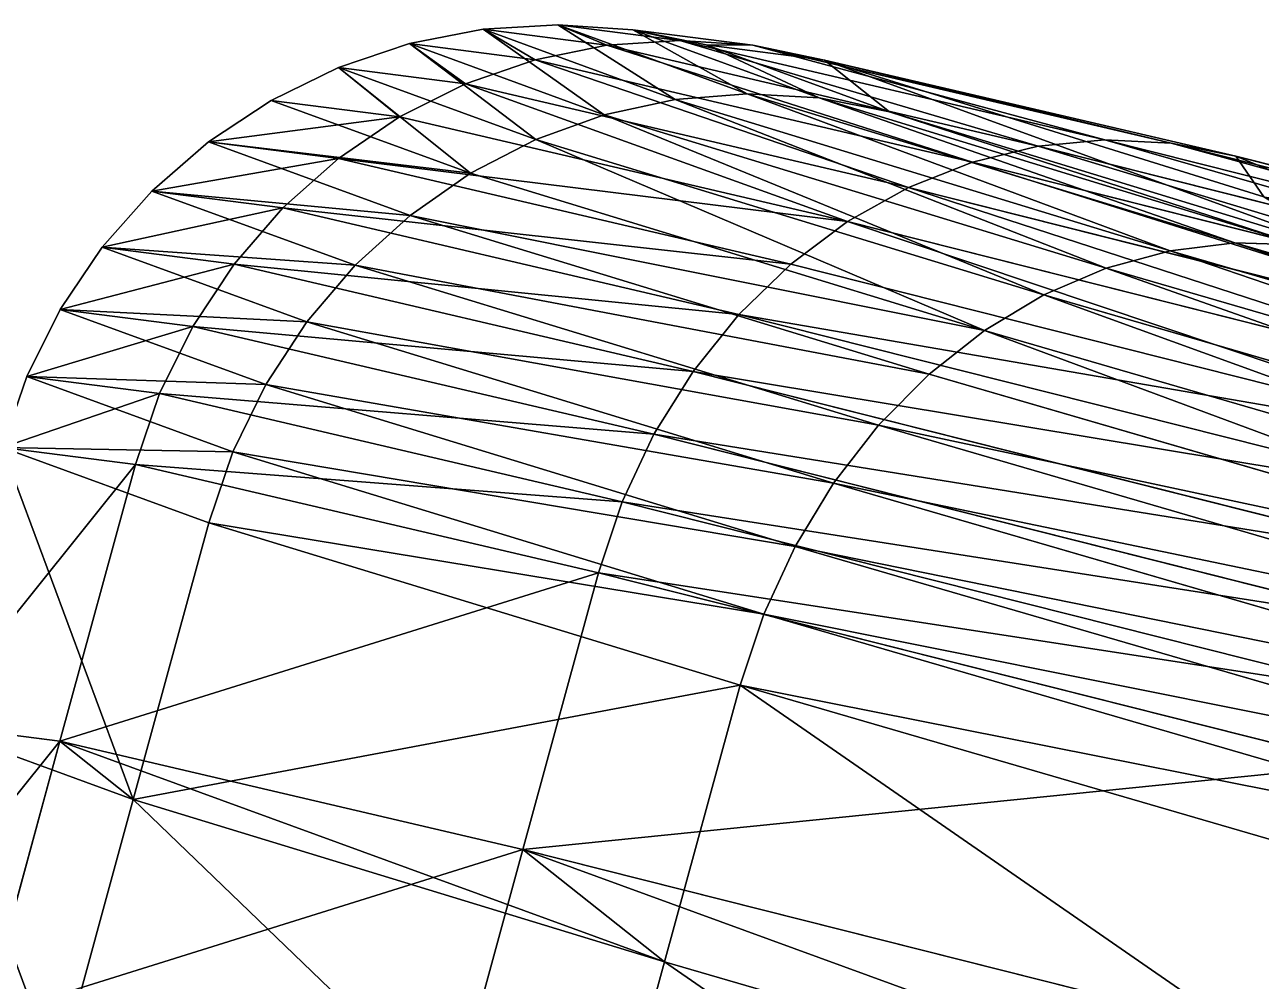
# Model space of a CAD drawing. Header units: millimetres. Extents: x 356.7 to 443, y 110.3 to 191.8.
# Drawn here: x 425.694 to 427.851, y 175.937 to 177.605 of the extents above; entities that cross this region are included whole.
import ezdxf

# ---------------------------------------------------------------- set-up
doc = ezdxf.new("R2010")
doc.units = ezdxf.units.MM

msp = doc.modelspace()

# ---------------------------------------------------------------- linework, layer by layer
at = {"extrusion": (0.263067, 0.964679, 0.013815)}
for p, q in [((426.4938, 177.5967, 73.2767), (426.3654, 177.5717, 73.2797)), ((426.6243, 177.6047, 73.2733), (426.4938, 177.5967, 73.2767)), ((426.7097, 177.569, 71.0992), (426.4938, 177.5967, 73.2767)), ((426.4938, 177.5967, 73.2767), (426.8288, 177.4744, 75.4357)), ((426.6243, 177.6047, 73.2733), (426.9544, 177.4842, 75.4004)), ((426.837, 177.5774, 71.128), (426.6243, 177.6047, 73.2733)), ((426.7547, 177.5956, 73.2695), (426.6243, 177.6047, 73.2733)), ((426.7547, 177.5956, 73.2695), (427.0797, 177.477, 75.3636)), ((426.8829, 177.5696, 73.2654), (426.7547, 177.5956, 73.2695)), ((426.9641, 177.5688, 71.1575), (426.7547, 177.5956, 73.2695)), ((426.3654, 177.5717, 73.2797), (426.2414, 177.5301, 73.2822)), ((426.5843, 177.5436, 71.0717), (426.3654, 177.5717, 73.2797)), ((426.3654, 177.5717, 73.2797), (426.7051, 177.4477, 75.4689)), ((426.837, 177.5774, 71.128), (426.7097, 177.569, 71.0992)), ((427.578, 177.4042, 69.1107), (426.837, 177.5774, 71.128)), ((426.9641, 177.5688, 71.1575), (426.837, 177.5774, 71.128)), ((426.8829, 177.5696, 73.2654), (427.2026, 177.4529, 75.3259)), ((427.0889, 177.5432, 71.1873), (426.8829, 177.5696, 73.2654)), ((426.7097, 177.569, 71.0992), (426.5843, 177.5436, 71.0717)), ((427.4618, 177.3932, 69.0517), (426.7097, 177.569, 71.0992)), ((427.6936, 177.3983, 69.1716), (426.9641, 177.5688, 71.1575)), ((427.0889, 177.5432, 71.1873), (426.9641, 177.5688, 71.1575)), ((426.2414, 177.5301, 73.2822), (426.1239, 177.4727, 73.2841)), ((426.4631, 177.5017, 71.046), (426.2414, 177.5301, 73.2822)), ((426.2414, 177.5301, 73.2822), (426.5855, 177.4045, 75.4994)), ((426.5843, 177.5436, 71.0717), (426.4631, 177.5017, 71.046)), ((427.347, 177.3653, 68.9956), (426.5843, 177.5436, 71.0717)), ((427.8067, 177.3755, 69.2333), (427.0889, 177.5432, 71.1873)), ((426.4631, 177.5017, 71.046), (426.3481, 177.444, 71.0224)), ((427.2355, 177.3211, 68.9433), (426.4631, 177.5017, 71.046)), ((426.9544, 177.4842, 75.4004), (426.8288, 177.4744, 75.4357)), ((426.9544, 177.4842, 75.4004), (427.8047, 177.2242, 77.3645)), ((427.0797, 177.477, 75.3636), (426.9544, 177.4842, 75.4004)), ((426.1239, 177.4727, 73.2841), (426.0148, 177.4005, 73.2856)), ((426.3481, 177.444, 71.0224), (426.1239, 177.4727, 73.2841)), ((426.1239, 177.4727, 73.2841), (426.4719, 177.3457, 75.5268)), ((426.8288, 177.4744, 75.4357), (426.7051, 177.4477, 75.4689)), ((426.8288, 177.4744, 75.4357), (427.6919, 177.2105, 77.4293)), ((427.2026, 177.4529, 75.3259), (427.0797, 177.477, 75.3636)), ((427.0797, 177.477, 75.3636), (427.9168, 177.2211, 77.2972)), ((426.3481, 177.444, 71.0224), (426.2413, 177.3714, 71.0014)), ((427.1294, 177.2614, 68.8957), (426.3481, 177.444, 71.0224)), ((426.7051, 177.4477, 75.4689), (426.5855, 177.4045, 75.4994)), ((426.7051, 177.4477, 75.4689), (427.5803, 177.1801, 77.4904)), ((427.2026, 177.4529, 75.3259), (428.0263, 177.2011, 77.2284)), ((426.0148, 177.4005, 73.2856), (425.9161, 177.3146, 73.2864)), ((426.0148, 177.4005, 73.2856), (426.3663, 177.2722, 75.5504)), ((426.2413, 177.3714, 71.0014), (426.0148, 177.4005, 73.2856)), ((426.5855, 177.4045, 75.4994), (426.4719, 177.3457, 75.5268)), ((426.5855, 177.4045, 75.4994), (427.4719, 177.1335, 77.5467)), ((427.578, 177.4042, 69.1107), (427.4618, 177.3932, 69.0517)), ((428.7968, 177.097, 67.3591), (427.578, 177.4042, 69.1107)), ((427.6936, 177.3983, 69.1716), (427.578, 177.4042, 69.1107)), ((428.8935, 177.0958, 67.4471), (427.6936, 177.3983, 69.1716)), ((427.8067, 177.3755, 69.2333), (427.6936, 177.3983, 69.1716)), ((427.4618, 177.3932, 69.0517), (427.347, 177.3653, 68.9956)), ((428.6988, 177.0813, 67.2738), (427.4618, 177.3932, 69.0517)), ((428.9873, 177.0778, 67.5365), (427.8067, 177.3755, 69.2333)), ((426.2413, 177.3714, 71.0014), (426.1445, 177.2854, 70.9834)), ((427.0303, 177.1871, 68.8536), (426.2413, 177.3714, 71.0014)), ((427.347, 177.3653, 68.9956), (427.2355, 177.3211, 68.9433)), ((428.6014, 177.0491, 67.1927), (427.347, 177.3653, 68.9956)), ((426.4719, 177.3457, 75.5268), (426.3663, 177.2722, 75.5504)), ((426.4719, 177.3457, 75.5268), (427.3684, 177.0716, 77.5974)), ((425.9161, 177.3146, 73.2864), (425.8295, 177.2167, 73.2866)), ((425.9161, 177.3146, 73.2864), (426.2705, 177.1853, 75.5699)), ((426.1445, 177.2854, 70.9834), (425.9161, 177.3146, 73.2864)), ((427.2355, 177.3211, 68.9433), (427.1294, 177.2614, 68.8957)), ((428.506, 177.0008, 67.1173), (427.2355, 177.3211, 68.9433)), ((426.1445, 177.2854, 70.9834), (426.0593, 177.1872, 70.9686)), ((426.94, 177.0994, 68.8178), (426.1445, 177.2854, 70.9834)), ((426.3663, 177.2722, 75.5504), (426.2705, 177.1853, 75.5699)), ((426.3663, 177.2722, 75.5504), (427.2717, 176.9954, 77.6416)), ((427.1294, 177.2614, 68.8957), (427.0303, 177.1871, 68.8536)), ((428.4143, 176.9374, 67.0489), (427.1294, 177.2614, 68.8957)), ((425.8295, 177.2167, 73.2866), (425.7563, 177.1082, 73.2863)), ((425.8295, 177.2167, 73.2866), (426.1861, 177.0865, 75.5851)), ((426.0593, 177.1872, 70.9686), (425.8295, 177.2167, 73.2866)), ((427.6919, 177.2105, 77.4293), (427.5803, 177.1801, 77.4904)), ((427.8047, 177.2242, 77.3645), (427.6919, 177.2105, 77.4293)), ((427.6919, 177.2105, 77.4293), (429.0243, 176.8229, 79.1214)), ((427.8047, 177.2242, 77.3645), (429.1174, 176.8424, 79.0316)), ((427.9168, 177.2211, 77.2972), (427.8047, 177.2242, 77.3645)), ((426.0593, 177.1872, 70.9686), (425.9873, 177.0786, 70.9573)), ((426.86, 177.0001, 68.7889), (426.0593, 177.1872, 70.9686)), ((426.2705, 177.1853, 75.5699), (426.1861, 177.0865, 75.5851)), ((426.2705, 177.1853, 75.5699), (427.1834, 176.9062, 77.6784)), ((427.0303, 177.1871, 68.8536), (426.94, 177.0994, 68.8178)), ((428.3279, 176.8599, 66.9886), (427.0303, 177.1871, 68.8536)), ((427.5803, 177.1801, 77.4904), (427.4719, 177.1335, 77.5467)), ((427.5803, 177.1801, 77.4904), (428.9313, 176.7871, 79.2062)), ((427.4719, 177.1335, 77.5467), (427.3684, 177.0716, 77.5974)), ((427.4719, 177.1335, 77.5467), (428.8402, 176.7355, 79.2845)), ((425.7563, 177.1082, 73.2863), (425.698, 176.9912, 73.2853)), ((425.9873, 177.0786, 70.9573), (425.7563, 177.1082, 73.2863)), ((425.7563, 177.1082, 73.2863), (426.1147, 176.9774, 75.5956)), ((426.94, 177.0994, 68.8178), (426.86, 177.0001, 68.7889)), ((428.2484, 176.7696, 66.9374), (426.94, 177.0994, 68.8178)), ((425.9873, 177.0786, 70.9573), (425.9296, 176.9614, 70.9497)), ((426.7917, 176.8906, 68.7674), (425.9873, 177.0786, 70.9573)), ((426.1861, 177.0865, 75.5851), (426.1147, 176.9774, 75.5956)), ((426.1861, 177.0865, 75.5851), (427.105, 176.8055, 77.7073)), ((427.3684, 177.0716, 77.5974), (427.2717, 176.9954, 77.6416)), ((427.3684, 177.0716, 77.5974), (428.7523, 176.669, 79.355)), ((425.698, 176.9912, 73.2853), (425.6554, 176.8675, 73.2838)), ((425.9296, 176.9614, 70.9497), (425.698, 176.9912, 73.2853)), ((425.698, 176.9912, 73.2853), (426.0573, 176.86, 75.6012)), ((426.86, 177.0001, 68.7889), (426.7917, 176.8906, 68.7674)), ((428.1769, 176.668, 66.8962), (426.86, 177.0001, 68.7889)), ((427.2717, 176.9954, 77.6416), (427.1834, 176.9062, 77.6784)), ((427.2717, 176.9954, 77.6416), (428.6693, 176.5888, 79.4166)), ((426.1147, 176.9774, 75.5956), (426.0573, 176.86, 75.6012)), ((426.1147, 176.9774, 75.5956), (427.0378, 176.6951, 77.7278)), ((425.9296, 176.9614, 70.9497), (425.8872, 176.8378, 70.946)), ((426.7363, 176.7729, 68.7536), (425.9296, 176.9614, 70.9497)), ((427.1834, 176.9062, 77.6784), (427.105, 176.8055, 77.7073)), ((427.1834, 176.9062, 77.6784), (428.5926, 176.4963, 79.4681)), ((426.7917, 176.8906, 68.7674), (426.7363, 176.7729, 68.7536)), ((428.1148, 176.557, 66.8657), (426.7917, 176.8906, 68.7674)), ((425.6554, 176.8675, 73.2838), (426.0151, 176.7362, 75.6019)), ((425.8872, 176.8378, 70.946), (425.6554, 176.8675, 73.2838)), ((426.0573, 176.86, 75.6012), (426.0151, 176.7362, 75.6019)), ((426.0573, 176.86, 75.6012), (426.9831, 176.5769, 77.7395)), ((425.7557, 176.3554, 70.9391), (425.8872, 176.8378, 70.946)), ((426.6947, 176.649, 68.7477), (425.8872, 176.8378, 70.946)), ((427.105, 176.8055, 77.7073), (427.0378, 176.6951, 77.7278)), ((427.105, 176.8055, 77.7073), (428.5234, 176.3929, 79.5087)), ((426.7363, 176.7729, 68.7536), (426.6947, 176.649, 68.7477)), ((428.0632, 176.4384, 66.8465), (426.7363, 176.7729, 68.7536)), ((425.8836, 176.2539, 75.595), (426.0151, 176.7362, 75.6019)), ((426.0151, 176.7362, 75.6019), (426.9418, 176.4528, 77.7422)), ((427.0378, 176.6951, 77.7278), (426.9831, 176.5769, 77.7395)), ((427.0378, 176.6951, 77.7278), (428.4629, 176.2806, 79.5376)), ((426.5632, 176.1667, 68.7408), (426.6947, 176.649, 68.7477)), ((428.0229, 176.3142, 66.8388), (426.6947, 176.649, 68.7477)), ((426.9831, 176.5769, 77.7395), (426.9418, 176.4528, 77.7422)), ((426.9831, 176.5769, 77.7395), (428.4123, 176.1612, 79.5545)), ((426.8102, 175.9705, 77.7353), (426.9418, 176.4528, 77.7422)), ((426.9418, 176.4528, 77.7422), (428.3723, 176.0367, 79.5589)), ((425.5239, 176.3851, 73.2769), (425.7557, 176.3554, 70.9391)), ((425.8836, 176.2539, 75.595), (425.5239, 176.3851, 73.2769)), ((425.6241, 175.8731, 70.9322), (425.7557, 176.3554, 70.9391)), ((425.7557, 176.3554, 70.9391), (426.5632, 176.1667, 68.7408)), ((425.752, 175.7715, 75.588), (425.8836, 176.2539, 75.595)), ((426.8102, 175.9705, 77.7353), (425.8836, 176.2539, 75.595)), ((426.4316, 175.6843, 68.7339), (426.5632, 176.1667, 68.7408)), ((426.5632, 176.1667, 68.7408), (427.8913, 175.8318, 66.8319)), ((426.6787, 175.4882, 77.7284), (426.8102, 175.9705, 77.7353)), ((428.2407, 175.5544, 79.552), (426.8102, 175.9705, 77.7353))]:
    msp.add_line(p, q, dxfattribs=at)

# ---------------------------------------------------------------- meshes
at = {"color": 160, "true_color": 0x3232ff}
mesh = msp.add_polyface(dxfattribs=at)
corners = [(426.7051, 177.4477, 75.4689), (426.4938, 177.5967, 73.2767), (426.3654, 177.5717, 73.2797), (426.8288, 177.4744, 75.4357)]
mesh.append_faces([[corners[k] for k in face] for face in [(0, 1, 2), (1, 0, 3)]], dxfattribs={"vtx0": -1, "color": 160})
mesh = msp.add_polyface(dxfattribs=at)
corners = [(426.4938, 177.5967, 73.2767), (426.5843, 177.5436, 71.0717), (426.3654, 177.5717, 73.2797), (426.7097, 177.569, 71.0992)]
mesh.append_faces([[corners[k] for k in face] for face in [(0, 1, 2), (1, 0, 3)]], dxfattribs={"vtx0": -1, "color": 160})
mesh = msp.add_polyface(dxfattribs=at)
corners = [(426.8288, 177.4744, 75.4357), (426.6243, 177.6047, 73.2733), (426.4938, 177.5967, 73.2767), (426.9544, 177.4842, 75.4004)]
mesh.append_faces([[corners[k] for k in face] for face in [(0, 1, 2), (1, 0, 3)]], dxfattribs={"vtx0": -1, "color": 160})
mesh = msp.add_polyface(dxfattribs=at)
corners = [(426.6243, 177.6047, 73.2733), (426.7097, 177.569, 71.0992), (426.4938, 177.5967, 73.2767), (426.837, 177.5774, 71.128)]
mesh.append_faces([[corners[k] for k in face] for face in [(0, 1, 2), (1, 0, 3)]], dxfattribs={"vtx0": -1, "color": 160})
mesh = msp.add_polyface(dxfattribs=at)
corners = [(426.9544, 177.4842, 75.4004), (426.7547, 177.5956, 73.2695), (426.6243, 177.6047, 73.2733), (427.0797, 177.477, 75.3636)]
mesh.append_faces([[corners[k] for k in face] for face in [(0, 1, 2), (1, 0, 3)]], dxfattribs={"vtx0": -1, "color": 160})
mesh = msp.add_polyface(dxfattribs=at)
corners = [(426.7547, 177.5956, 73.2695), (426.837, 177.5774, 71.128), (426.6243, 177.6047, 73.2733), (426.9641, 177.5688, 71.1575)]
mesh.append_faces([[corners[k] for k in face] for face in [(0, 1, 2), (1, 0, 3)]], dxfattribs={"vtx0": -1, "color": 160})
mesh = msp.add_polyface(dxfattribs=at)
corners = [(427.0797, 177.477, 75.3636), (426.8829, 177.5696, 73.2654), (426.7547, 177.5956, 73.2695), (427.2026, 177.4529, 75.3259)]
mesh.append_faces([[corners[k] for k in face] for face in [(0, 1, 2), (1, 0, 3)]], dxfattribs={"vtx0": -1, "color": 160})
mesh = msp.add_polyface(dxfattribs=at)
corners = [(426.8829, 177.5696, 73.2654), (426.9641, 177.5688, 71.1575), (426.7547, 177.5956, 73.2695), (427.0889, 177.5432, 71.1873)]
mesh.append_faces([[corners[k] for k in face] for face in [(0, 1, 2), (1, 0, 3)]], dxfattribs={"vtx0": -1, "color": 160})
mesh = msp.add_polyface(dxfattribs=at)
corners = [(426.3654, 177.5717, 73.2797), (426.4631, 177.5017, 71.046), (426.2414, 177.5301, 73.2822), (426.5843, 177.5436, 71.0717)]
mesh.append_faces([[corners[k] for k in face] for face in [(0, 1, 2), (1, 0, 3)]], dxfattribs={"vtx0": -1, "color": 160})
mesh = msp.add_polyface(dxfattribs=at)
corners = [(426.5855, 177.4045, 75.4994), (426.3654, 177.5717, 73.2797), (426.2414, 177.5301, 73.2822), (426.7051, 177.4477, 75.4689)]
mesh.append_faces([[corners[k] for k in face] for face in [(0, 1, 2), (1, 0, 3)]], dxfattribs={"vtx0": -1, "color": 160})
mesh = msp.add_polyface(dxfattribs=at)
corners = [(426.837, 177.5774, 71.128), (427.4618, 177.3932, 69.0517), (426.7097, 177.569, 71.0992), (427.578, 177.4042, 69.1107)]
mesh.append_faces([[corners[k] for k in face] for face in [(0, 1, 2), (1, 0, 3)]], dxfattribs={"vtx0": -1, "color": 160})
mesh = msp.add_polyface(dxfattribs=at)
corners = [(426.9641, 177.5688, 71.1575), (427.578, 177.4042, 69.1107), (426.837, 177.5774, 71.128), (427.6936, 177.3983, 69.1716)]
mesh.append_faces([[corners[k] for k in face] for face in [(0, 1, 2), (1, 0, 3)]], dxfattribs={"vtx0": -1, "color": 160})
mesh = msp.add_polyface(dxfattribs=at)
corners = [(427.2026, 177.4529, 75.3259), (427.0889, 177.5432, 71.1873), (426.8829, 177.5696, 73.2654), (428.0263, 177.2011, 77.2284), (427.8556, 177.3048, 73.2329), (428.135, 177.2029, 75.0336), (429.2978, 176.8312, 78.8433), (428.8548, 176.9827, 76.6963), (429.9661, 176.6595, 78.1075), (430.9306, 176.3685, 80.0605), (431.393, 176.2552, 79.1713), (432.8133, 175.8446, 80.797), (433.0383, 175.7973, 79.815), (434.8176, 175.295, 81.0027), (434.7899, 175.317, 79.9947), (436.8069, 174.7574, 80.6636), (436.5284, 174.8472, 79.6984), (438.1354, 174.4197, 78.946), (438.6457, 174.2683, 79.8027), (439.5012, 174.0638, 77.789), (440.2086, 173.861, 78.4788), (440.533, 173.8037, 76.3061), (441.3892, 173.5634, 76.782), (441.1603, 173.6571, 74.5985), (441.3403, 173.634, 72.7824), (442.107, 173.3956, 74.828), (427.8067, 177.3755, 69.2333), (428.0356, 177.2817, 71.4168), (428.9873, 177.0778, 67.5365), (428.6629, 177.1351, 69.7092), (429.6947, 176.875, 68.2263), (430.5502, 176.6706, 66.2126), (431.0605, 176.5191, 67.0693), (432.389, 176.1814, 65.3517), (432.6675, 176.0917, 66.317), (434.3783, 175.6438, 65.0126), (434.406, 175.6218, 66.0206), (436.1576, 175.1416, 66.2004), (436.3826, 175.0943, 65.2183), (437.8029, 174.6837, 66.8441), (438.2653, 174.5703, 65.9549), (439.2298, 174.2793, 67.9078), (439.8981, 174.1077, 67.172), (440.3411, 173.9561, 69.3191), (441.1696, 173.7378, 68.7869), (441.0609, 173.736, 70.9817), (441.9933, 173.4859, 70.6894), (442.313, 173.3692, 72.7499)]
mesh.append_faces([[corners[k] for k in face] for face in [(0, 1, 2), (46, 25, 47)]], dxfattribs={"vtx0": -1, "color": 160})
mesh.append_faces([[corners[k] for k in face] for face in [(4, 3, 5), (5, 6, 7), (7, 6, 8), (8, 9, 10), (10, 11, 12), (12, 13, 14), (14, 15, 16), (16, 15, 17), (17, 18, 19), (19, 20, 21), (21, 22, 23), (23, 22, 24), (26, 27, 28), (28, 30, 31), (31, 32, 33), (33, 34, 35), (35, 37, 38), (38, 39, 40), (40, 41, 42), (42, 43, 44), (44, 24, 46)]], dxfattribs={"vtx0": -1, "vtx1": -1, "color": 160})
mesh.append_faces([[corners[k] for k in face] for face in [(1, 3, 4), (46, 24, 25)]], dxfattribs={"vtx0": -1, "vtx1": -1, "vtx2": -1, "color": 160})
mesh.append_faces([[corners[k] for k in face] for face in [(1, 0, 3), (5, 3, 6), (8, 6, 9), (10, 9, 11), (12, 11, 13), (14, 13, 15), (17, 15, 18), (19, 18, 20), (21, 20, 22), (24, 22, 25), (4, 26, 1), (26, 4, 27), (28, 27, 29), (28, 29, 30), (31, 30, 32), (33, 32, 34), (35, 34, 36), (35, 36, 37), (38, 37, 39), (40, 39, 41), (42, 41, 43), (44, 43, 45), (44, 45, 24)]], dxfattribs={"vtx0": -1, "vtx2": -1, "color": 160})
mesh = msp.add_polyface(dxfattribs=at)
corners = [(426.7097, 177.569, 71.0992), (427.347, 177.3653, 68.9956), (426.5843, 177.5436, 71.0717), (427.4618, 177.3932, 69.0517)]
mesh.append_faces([[corners[k] for k in face] for face in [(0, 1, 2), (1, 0, 3)]], dxfattribs={"vtx0": -1, "color": 160})
mesh = msp.add_polyface(dxfattribs=at)
corners = [(427.0889, 177.5432, 71.1873), (427.6936, 177.3983, 69.1716), (426.9641, 177.5688, 71.1575), (427.8067, 177.3755, 69.2333)]
mesh.append_faces([[corners[k] for k in face] for face in [(0, 1, 2), (1, 0, 3)]], dxfattribs={"vtx0": -1, "color": 160})
mesh = msp.add_polyface(dxfattribs=at)
corners = [(426.2414, 177.5301, 73.2822), (426.3481, 177.444, 71.0224), (426.1239, 177.4727, 73.2841), (426.4631, 177.5017, 71.046)]
mesh.append_faces([[corners[k] for k in face] for face in [(0, 1, 2), (1, 0, 3)]], dxfattribs={"vtx0": -1, "color": 160})
mesh = msp.add_polyface(dxfattribs=at)
corners = [(426.4719, 177.3457, 75.5268), (426.2414, 177.5301, 73.2822), (426.1239, 177.4727, 73.2841), (426.5855, 177.4045, 75.4994)]
mesh.append_faces([[corners[k] for k in face] for face in [(0, 1, 2), (1, 0, 3)]], dxfattribs={"vtx0": -1, "color": 160})
mesh = msp.add_polyface(dxfattribs=at)
corners = [(426.5843, 177.5436, 71.0717), (427.2355, 177.3211, 68.9433), (426.4631, 177.5017, 71.046), (427.347, 177.3653, 68.9956)]
mesh.append_faces([[corners[k] for k in face] for face in [(0, 1, 2), (1, 0, 3)]], dxfattribs={"vtx0": -1, "color": 160})
mesh = msp.add_polyface(dxfattribs=at)
corners = [(426.4631, 177.5017, 71.046), (427.1294, 177.2614, 68.8957), (426.3481, 177.444, 71.0224), (427.2355, 177.3211, 68.9433)]
mesh.append_faces([[corners[k] for k in face] for face in [(0, 1, 2), (1, 0, 3)]], dxfattribs={"vtx0": -1, "color": 160})
mesh = msp.add_polyface(dxfattribs=at)
corners = [(427.6919, 177.2105, 77.4293), (426.9544, 177.4842, 75.4004), (426.8288, 177.4744, 75.4357), (427.8047, 177.2242, 77.3645)]
mesh.append_faces([[corners[k] for k in face] for face in [(0, 1, 2), (1, 0, 3)]], dxfattribs={"vtx0": -1, "color": 160})
mesh = msp.add_polyface(dxfattribs=at)
corners = [(427.8047, 177.2242, 77.3645), (427.0797, 177.477, 75.3636), (426.9544, 177.4842, 75.4004), (427.9168, 177.2211, 77.2972)]
mesh.append_faces([[corners[k] for k in face] for face in [(0, 1, 2), (1, 0, 3)]], dxfattribs={"vtx0": -1, "color": 160})
mesh = msp.add_polyface(dxfattribs=at)
corners = [(426.3481, 177.444, 71.0224), (426.0148, 177.4005, 73.2856), (426.1239, 177.4727, 73.2841), (426.2413, 177.3714, 71.0014)]
mesh.append_faces([[corners[k] for k in face] for face in [(0, 1, 2), (1, 0, 3)]], dxfattribs={"vtx0": -1, "color": 160})
mesh = msp.add_polyface(dxfattribs=at)
corners = [(426.4719, 177.3457, 75.5268), (426.0148, 177.4005, 73.2856), (426.3663, 177.2722, 75.5504), (426.1239, 177.4727, 73.2841)]
mesh.append_faces([[corners[k] for k in face] for face in [(0, 1, 2), (1, 0, 3)]], dxfattribs={"vtx0": -1, "color": 160})
mesh = msp.add_polyface(dxfattribs=at)
corners = [(427.5803, 177.1801, 77.4904), (426.8288, 177.4744, 75.4357), (426.7051, 177.4477, 75.4689), (427.6919, 177.2105, 77.4293)]
mesh.append_faces([[corners[k] for k in face] for face in [(0, 1, 2), (1, 0, 3)]], dxfattribs={"vtx0": -1, "color": 160})
mesh = msp.add_polyface(dxfattribs=at)
corners = [(427.9168, 177.2211, 77.2972), (427.2026, 177.4529, 75.3259), (427.0797, 177.477, 75.3636), (428.0263, 177.2011, 77.2284)]
mesh.append_faces([[corners[k] for k in face] for face in [(0, 1, 2), (1, 0, 3)]], dxfattribs={"vtx0": -1, "color": 160})
mesh = msp.add_polyface(dxfattribs=at)
corners = [(427.1294, 177.2614, 68.8957), (426.2413, 177.3714, 71.0014), (426.3481, 177.444, 71.0224), (427.0303, 177.1871, 68.8536)]
mesh.append_faces([[corners[k] for k in face] for face in [(0, 1, 2), (1, 0, 3)]], dxfattribs={"vtx0": -1, "color": 160})
mesh = msp.add_polyface(dxfattribs=at)
corners = [(427.4719, 177.1335, 77.5467), (426.7051, 177.4477, 75.4689), (426.5855, 177.4045, 75.4994), (427.5803, 177.1801, 77.4904)]
mesh.append_faces([[corners[k] for k in face] for face in [(0, 1, 2), (1, 0, 3)]], dxfattribs={"vtx0": -1, "color": 160})
mesh = msp.add_polyface(dxfattribs=at)
corners = [(426.2413, 177.3714, 71.0014), (425.9161, 177.3146, 73.2864), (426.0148, 177.4005, 73.2856), (426.1445, 177.2854, 70.9834)]
mesh.append_faces([[corners[k] for k in face] for face in [(0, 1, 2), (1, 0, 3)]], dxfattribs={"vtx0": -1, "color": 160})
mesh = msp.add_polyface(dxfattribs=at)
corners = [(426.3663, 177.2722, 75.5504), (425.9161, 177.3146, 73.2864), (426.2705, 177.1853, 75.5699), (426.0148, 177.4005, 73.2856)]
mesh.append_faces([[corners[k] for k in face] for face in [(0, 1, 2), (1, 0, 3)]], dxfattribs={"vtx0": -1, "color": 160})
mesh = msp.add_polyface(dxfattribs=at)
corners = [(427.3684, 177.0716, 77.5974), (426.5855, 177.4045, 75.4994), (426.4719, 177.3457, 75.5268), (427.4719, 177.1335, 77.5467)]
mesh.append_faces([[corners[k] for k in face] for face in [(0, 1, 2), (1, 0, 3)]], dxfattribs={"vtx0": -1, "color": 160})
mesh = msp.add_polyface(dxfattribs=at)
corners = [(427.578, 177.4042, 69.1107), (428.6988, 177.0813, 67.2738), (427.4618, 177.3932, 69.0517), (428.7968, 177.097, 67.3591)]
mesh.append_faces([[corners[k] for k in face] for face in [(0, 1, 2), (1, 0, 3)]], dxfattribs={"vtx0": -1, "color": 160})
mesh = msp.add_polyface(dxfattribs=at)
corners = [(427.6936, 177.3983, 69.1716), (428.7968, 177.097, 67.3591), (427.578, 177.4042, 69.1107), (428.8935, 177.0958, 67.4471)]
mesh.append_faces([[corners[k] for k in face] for face in [(0, 1, 2), (1, 0, 3)]], dxfattribs={"vtx0": -1, "color": 160})
mesh = msp.add_polyface(dxfattribs=at)
corners = [(427.8067, 177.3755, 69.2333), (428.8935, 177.0958, 67.4471), (427.6936, 177.3983, 69.1716), (428.9873, 177.0778, 67.5365)]
mesh.append_faces([[corners[k] for k in face] for face in [(0, 1, 2), (1, 0, 3)]], dxfattribs={"vtx0": -1, "color": 160})
mesh = msp.add_polyface(dxfattribs=at)
corners = [(427.4618, 177.3932, 69.0517), (428.6014, 177.0491, 67.1927), (427.347, 177.3653, 68.9956), (428.6988, 177.0813, 67.2738)]
mesh.append_faces([[corners[k] for k in face] for face in [(0, 1, 2), (1, 0, 3)]], dxfattribs={"vtx0": -1, "color": 160})
mesh = msp.add_polyface(dxfattribs=at)
corners = [(427.0303, 177.1871, 68.8536), (426.1445, 177.2854, 70.9834), (426.2413, 177.3714, 71.0014), (426.94, 177.0994, 68.8178)]
mesh.append_faces([[corners[k] for k in face] for face in [(0, 1, 2), (1, 0, 3)]], dxfattribs={"vtx0": -1, "color": 160})
mesh = msp.add_polyface(dxfattribs=at)
corners = [(427.347, 177.3653, 68.9956), (428.506, 177.0008, 67.1173), (427.2355, 177.3211, 68.9433), (428.6014, 177.0491, 67.1927)]
mesh.append_faces([[corners[k] for k in face] for face in [(0, 1, 2), (1, 0, 3)]], dxfattribs={"vtx0": -1, "color": 160})
mesh = msp.add_polyface(dxfattribs=at)
corners = [(427.3684, 177.0716, 77.5974), (426.3663, 177.2722, 75.5504), (427.2717, 176.9954, 77.6416), (426.4719, 177.3457, 75.5268)]
mesh.append_faces([[corners[k] for k in face] for face in [(0, 1, 2), (1, 0, 3)]], dxfattribs={"vtx0": -1, "color": 160})
mesh = msp.add_polyface(dxfattribs=at)
corners = [(426.2705, 177.1853, 75.5699), (425.8295, 177.2167, 73.2866), (426.1861, 177.0865, 75.5851), (425.9161, 177.3146, 73.2864)]
mesh.append_faces([[corners[k] for k in face] for face in [(0, 1, 2), (1, 0, 3)]], dxfattribs={"vtx0": -1, "color": 160})
mesh = msp.add_polyface(dxfattribs=at)
corners = [(426.1445, 177.2854, 70.9834), (425.8295, 177.2167, 73.2866), (425.9161, 177.3146, 73.2864), (426.0593, 177.1872, 70.9686)]
mesh.append_faces([[corners[k] for k in face] for face in [(0, 1, 2), (1, 0, 3)]], dxfattribs={"vtx0": -1, "color": 160})
mesh = msp.add_polyface(dxfattribs=at)
corners = [(427.2355, 177.3211, 68.9433), (428.4143, 176.9374, 67.0489), (427.1294, 177.2614, 68.8957), (428.506, 177.0008, 67.1173)]
mesh.append_faces([[corners[k] for k in face] for face in [(0, 1, 2), (1, 0, 3)]], dxfattribs={"vtx0": -1, "color": 160})
mesh = msp.add_polyface(dxfattribs=at)
corners = [(426.94, 177.0994, 68.8178), (426.0593, 177.1872, 70.9686), (426.1445, 177.2854, 70.9834), (426.86, 177.0001, 68.7889)]
mesh.append_faces([[corners[k] for k in face] for face in [(0, 1, 2), (1, 0, 3)]], dxfattribs={"vtx0": -1, "color": 160})
mesh = msp.add_polyface(dxfattribs=at)
corners = [(427.2717, 176.9954, 77.6416), (426.2705, 177.1853, 75.5699), (427.1834, 176.9062, 77.6784), (426.3663, 177.2722, 75.5504)]
mesh.append_faces([[corners[k] for k in face] for face in [(0, 1, 2), (1, 0, 3)]], dxfattribs={"vtx0": -1, "color": 160})
mesh = msp.add_polyface(dxfattribs=at)
corners = [(427.1294, 177.2614, 68.8957), (428.3279, 176.8599, 66.9886), (427.0303, 177.1871, 68.8536), (428.4143, 176.9374, 67.0489)]
mesh.append_faces([[corners[k] for k in face] for face in [(0, 1, 2), (1, 0, 3)]], dxfattribs={"vtx0": -1, "color": 160})
mesh = msp.add_polyface(dxfattribs=at)
corners = [(426.1861, 177.0865, 75.5851), (425.7563, 177.1082, 73.2863), (426.1147, 176.9774, 75.5956), (425.8295, 177.2167, 73.2866)]
mesh.append_faces([[corners[k] for k in face] for face in [(0, 1, 2), (1, 0, 3)]], dxfattribs={"vtx0": -1, "color": 160})
mesh = msp.add_polyface(dxfattribs=at)
corners = [(426.0593, 177.1872, 70.9686), (425.7563, 177.1082, 73.2863), (425.8295, 177.2167, 73.2866), (425.9873, 177.0786, 70.9573)]
mesh.append_faces([[corners[k] for k in face] for face in [(0, 1, 2), (1, 0, 3)]], dxfattribs={"vtx0": -1, "color": 160})
mesh = msp.add_polyface(dxfattribs=at)
corners = [(428.9313, 176.7871, 79.2062), (427.6919, 177.2105, 77.4293), (427.5803, 177.1801, 77.4904), (429.0243, 176.8229, 79.1214)]
mesh.append_faces([[corners[k] for k in face] for face in [(0, 1, 2), (1, 0, 3)]], dxfattribs={"vtx0": -1, "color": 160})
mesh = msp.add_polyface(dxfattribs=at)
corners = [(429.0243, 176.8229, 79.1214), (427.8047, 177.2242, 77.3645), (427.6919, 177.2105, 77.4293), (429.1174, 176.8424, 79.0316)]
mesh.append_faces([[corners[k] for k in face] for face in [(0, 1, 2), (1, 0, 3)]], dxfattribs={"vtx0": -1, "color": 160})
mesh = msp.add_polyface(dxfattribs=at)
corners = [(429.1174, 176.8424, 79.0316), (427.9168, 177.2211, 77.2972), (427.8047, 177.2242, 77.3645), (429.2091, 176.8452, 78.9384)]
mesh.append_faces([[corners[k] for k in face] for face in [(0, 1, 2), (1, 0, 3)]], dxfattribs={"vtx0": -1, "color": 160})
mesh = msp.add_polyface(dxfattribs=at)
corners = [(426.86, 177.0001, 68.7889), (425.9873, 177.0786, 70.9573), (426.0593, 177.1872, 70.9686), (426.7917, 176.8906, 68.7674)]
mesh.append_faces([[corners[k] for k in face] for face in [(0, 1, 2), (1, 0, 3)]], dxfattribs={"vtx0": -1, "color": 160})
mesh = msp.add_polyface(dxfattribs=at)
corners = [(427.1834, 176.9062, 77.6784), (426.1861, 177.0865, 75.5851), (427.105, 176.8055, 77.7073), (426.2705, 177.1853, 75.5699)]
mesh.append_faces([[corners[k] for k in face] for face in [(0, 1, 2), (1, 0, 3)]], dxfattribs={"vtx0": -1, "color": 160})
mesh = msp.add_polyface(dxfattribs=at)
corners = [(428.3279, 176.8599, 66.9886), (426.94, 177.0994, 68.8178), (427.0303, 177.1871, 68.8536), (428.2484, 176.7696, 66.9374)]
mesh.append_faces([[corners[k] for k in face] for face in [(0, 1, 2), (1, 0, 3)]], dxfattribs={"vtx0": -1, "color": 160})
mesh = msp.add_polyface(dxfattribs=at)
corners = [(428.8402, 176.7355, 79.2845), (427.5803, 177.1801, 77.4904), (427.4719, 177.1335, 77.5467), (428.9313, 176.7871, 79.2062)]
mesh.append_faces([[corners[k] for k in face] for face in [(0, 1, 2), (1, 0, 3)]], dxfattribs={"vtx0": -1, "color": 160})
mesh = msp.add_polyface(dxfattribs=at)
corners = [(428.7523, 176.669, 79.355), (427.4719, 177.1335, 77.5467), (427.3684, 177.0716, 77.5974), (428.8402, 176.7355, 79.2845)]
mesh.append_faces([[corners[k] for k in face] for face in [(0, 1, 2), (1, 0, 3)]], dxfattribs={"vtx0": -1, "color": 160})
mesh = msp.add_polyface(dxfattribs=at)
corners = [(425.9873, 177.0786, 70.9573), (425.698, 176.9912, 73.2853), (425.7563, 177.1082, 73.2863), (425.9296, 176.9614, 70.9497)]
mesh.append_faces([[corners[k] for k in face] for face in [(0, 1, 2), (1, 0, 3)]], dxfattribs={"vtx0": -1, "color": 160})
mesh = msp.add_polyface(dxfattribs=at)
corners = [(426.1147, 176.9774, 75.5956), (425.698, 176.9912, 73.2853), (426.0573, 176.86, 75.6012), (425.7563, 177.1082, 73.2863)]
mesh.append_faces([[corners[k] for k in face] for face in [(0, 1, 2), (1, 0, 3)]], dxfattribs={"vtx0": -1, "color": 160})
mesh = msp.add_polyface(dxfattribs=at)
corners = [(428.2484, 176.7696, 66.9374), (426.86, 177.0001, 68.7889), (426.94, 177.0994, 68.8178), (428.1769, 176.668, 66.8962)]
mesh.append_faces([[corners[k] for k in face] for face in [(0, 1, 2), (1, 0, 3)]], dxfattribs={"vtx0": -1, "color": 160})
mesh = msp.add_polyface(dxfattribs=at)
corners = [(426.7917, 176.8906, 68.7674), (425.9296, 176.9614, 70.9497), (425.9873, 177.0786, 70.9573), (426.7363, 176.7729, 68.7536)]
mesh.append_faces([[corners[k] for k in face] for face in [(0, 1, 2), (1, 0, 3)]], dxfattribs={"vtx0": -1, "color": 160})
mesh = msp.add_polyface(dxfattribs=at)
corners = [(427.105, 176.8055, 77.7073), (426.1147, 176.9774, 75.5956), (427.0378, 176.6951, 77.7278), (426.1861, 177.0865, 75.5851)]
mesh.append_faces([[corners[k] for k in face] for face in [(0, 1, 2), (1, 0, 3)]], dxfattribs={"vtx0": -1, "color": 160})
mesh = msp.add_polyface(dxfattribs=at)
corners = [(428.6693, 176.5888, 79.4166), (427.3684, 177.0716, 77.5974), (427.2717, 176.9954, 77.6416), (428.7523, 176.669, 79.355)]
mesh.append_faces([[corners[k] for k in face] for face in [(0, 1, 2), (1, 0, 3)]], dxfattribs={"vtx0": -1, "color": 160})
mesh = msp.add_polyface(dxfattribs=at)
corners = [(425.9296, 176.9614, 70.9497), (425.6554, 176.8675, 73.2838), (425.698, 176.9912, 73.2853), (425.8872, 176.8378, 70.946)]
mesh.append_faces([[corners[k] for k in face] for face in [(0, 1, 2), (1, 0, 3)]], dxfattribs={"vtx0": -1, "color": 160})
mesh = msp.add_polyface(dxfattribs=at)
corners = [(426.0573, 176.86, 75.6012), (425.6554, 176.8675, 73.2838), (426.0151, 176.7362, 75.6019), (425.698, 176.9912, 73.2853)]
mesh.append_faces([[corners[k] for k in face] for face in [(0, 1, 2), (1, 0, 3)]], dxfattribs={"vtx0": -1, "color": 160})
mesh = msp.add_polyface(dxfattribs=at)
corners = [(428.1769, 176.668, 66.8962), (426.7917, 176.8906, 68.7674), (426.86, 177.0001, 68.7889), (428.1148, 176.557, 66.8657)]
mesh.append_faces([[corners[k] for k in face] for face in [(0, 1, 2), (1, 0, 3)]], dxfattribs={"vtx0": -1, "color": 160})
mesh = msp.add_polyface(dxfattribs=at)
corners = [(428.6693, 176.5888, 79.4166), (427.1834, 176.9062, 77.6784), (428.5926, 176.4963, 79.4681), (427.2717, 176.9954, 77.6416)]
mesh.append_faces([[corners[k] for k in face] for face in [(0, 1, 2), (1, 0, 3)]], dxfattribs={"vtx0": -1, "color": 160})
mesh = msp.add_polyface(dxfattribs=at)
corners = [(427.0378, 176.6951, 77.7278), (426.0573, 176.86, 75.6012), (426.9831, 176.5769, 77.7395), (426.1147, 176.9774, 75.5956)]
mesh.append_faces([[corners[k] for k in face] for face in [(0, 1, 2), (1, 0, 3)]], dxfattribs={"vtx0": -1, "color": 160})
mesh = msp.add_polyface(dxfattribs=at)
corners = [(426.7363, 176.7729, 68.7536), (425.8872, 176.8378, 70.946), (425.9296, 176.9614, 70.9497), (426.6947, 176.649, 68.7477)]
mesh.append_faces([[corners[k] for k in face] for face in [(0, 1, 2), (1, 0, 3)]], dxfattribs={"vtx0": -1, "color": 160})
mesh = msp.add_polyface(dxfattribs=at)
corners = [(428.5926, 176.4963, 79.4681), (427.105, 176.8055, 77.7073), (428.5234, 176.3929, 79.5087), (427.1834, 176.9062, 77.6784)]
mesh.append_faces([[corners[k] for k in face] for face in [(0, 1, 2), (1, 0, 3)]], dxfattribs={"vtx0": -1, "color": 160})
mesh = msp.add_polyface(dxfattribs=at)
corners = [(428.1148, 176.557, 66.8657), (426.7363, 176.7729, 68.7536), (426.7917, 176.8906, 68.7674), (428.0632, 176.4384, 66.8465)]
mesh.append_faces([[corners[k] for k in face] for face in [(0, 1, 2), (1, 0, 3)]], dxfattribs={"vtx0": -1, "color": 160})
mesh = msp.add_polyface(dxfattribs=at)
corners = [(425.8872, 176.8378, 70.946), (425.5239, 176.3851, 73.2769), (425.6554, 176.8675, 73.2838), (425.7557, 176.3554, 70.9391)]
mesh.append_faces([[corners[k] for k in face] for face in [(0, 1, 2), (1, 0, 3)]], dxfattribs={"vtx0": -1, "color": 160})
mesh = msp.add_polyface(dxfattribs=at)
corners = [(425.6554, 176.8675, 73.2838), (425.8836, 176.2539, 75.595), (426.0151, 176.7362, 75.6019), (425.5239, 176.3851, 73.2769)]
mesh.append_faces([[corners[k] for k in face] for face in [(0, 1, 2), (1, 0, 3)]], dxfattribs={"vtx0": -1, "color": 160})
mesh = msp.add_polyface(dxfattribs=at)
corners = [(426.9831, 176.5769, 77.7395), (426.0151, 176.7362, 75.6019), (426.9418, 176.4528, 77.7422), (426.0573, 176.86, 75.6012)]
mesh.append_faces([[corners[k] for k in face] for face in [(0, 1, 2), (1, 0, 3)]], dxfattribs={"vtx0": -1, "color": 160})
mesh = msp.add_polyface(dxfattribs=at)
corners = [(426.6947, 176.649, 68.7477), (425.7557, 176.3554, 70.9391), (425.8872, 176.8378, 70.946), (426.5632, 176.1667, 68.7408)]
mesh.append_faces([[corners[k] for k in face] for face in [(0, 1, 2), (1, 0, 3)]], dxfattribs={"vtx0": -1, "color": 160})
mesh = msp.add_polyface(dxfattribs=at)
corners = [(428.5234, 176.3929, 79.5087), (427.0378, 176.6951, 77.7278), (428.4629, 176.2806, 79.5376), (427.105, 176.8055, 77.7073)]
mesh.append_faces([[corners[k] for k in face] for face in [(0, 1, 2), (1, 0, 3)]], dxfattribs={"vtx0": -1, "color": 160})
mesh = msp.add_polyface(dxfattribs=at)
corners = [(428.0632, 176.4384, 66.8465), (426.6947, 176.649, 68.7477), (426.7363, 176.7729, 68.7536), (428.0229, 176.3142, 66.8388)]
mesh.append_faces([[corners[k] for k in face] for face in [(0, 1, 2), (1, 0, 3)]], dxfattribs={"vtx0": -1, "color": 160})
mesh = msp.add_polyface(dxfattribs=at)
corners = [(426.9418, 176.4528, 77.7422), (425.8836, 176.2539, 75.595), (426.8102, 175.9705, 77.7353), (426.0151, 176.7362, 75.6019)]
mesh.append_faces([[corners[k] for k in face] for face in [(0, 1, 2), (1, 0, 3)]], dxfattribs={"vtx0": -1, "color": 160})
mesh = msp.add_polyface(dxfattribs=at)
corners = [(428.4629, 176.2806, 79.5376), (426.9831, 176.5769, 77.7395), (428.4123, 176.1612, 79.5545), (427.0378, 176.6951, 77.7278)]
mesh.append_faces([[corners[k] for k in face] for face in [(0, 1, 2), (1, 0, 3)]], dxfattribs={"vtx0": -1, "color": 160})
mesh = msp.add_polyface(dxfattribs=at)
corners = [(428.0229, 176.3142, 66.8388), (426.5632, 176.1667, 68.7408), (426.6947, 176.649, 68.7477), (427.8913, 175.8318, 66.8319)]
mesh.append_faces([[corners[k] for k in face] for face in [(0, 1, 2), (1, 0, 3)]], dxfattribs={"vtx0": -1, "color": 160})
mesh = msp.add_polyface(dxfattribs=at)
corners = [(428.4123, 176.1612, 79.5545), (426.9418, 176.4528, 77.7422), (428.3723, 176.0367, 79.5589), (426.9831, 176.5769, 77.7395)]
mesh.append_faces([[corners[k] for k in face] for face in [(0, 1, 2), (1, 0, 3)]], dxfattribs={"vtx0": -1, "color": 160})
mesh = msp.add_polyface(dxfattribs=at)
corners = [(426.9418, 176.4528, 77.7422), (428.2407, 175.5544, 79.552), (428.3723, 176.0367, 79.5589), (426.8102, 175.9705, 77.7353)]
mesh.append_faces([[corners[k] for k in face] for face in [(0, 1, 2), (1, 0, 3)]], dxfattribs={"vtx0": -1, "color": 160})
mesh = msp.add_polyface(dxfattribs=at)
corners = [(425.5239, 176.3851, 73.2769), (425.752, 175.7715, 75.588), (425.8836, 176.2539, 75.595), (425.3923, 175.9028, 73.27)]
mesh.append_faces([[corners[k] for k in face] for face in [(0, 1, 2), (1, 0, 3)]], dxfattribs={"vtx0": -1, "color": 160})
mesh = msp.add_polyface(dxfattribs=at)
corners = [(425.7557, 176.3554, 70.9391), (425.3923, 175.9028, 73.27), (425.5239, 176.3851, 73.2769), (425.6241, 175.8731, 70.9322)]
mesh.append_faces([[corners[k] for k in face] for face in [(0, 1, 2), (1, 0, 3)]], dxfattribs={"vtx0": -1, "color": 160})
at = {"color": 9, "true_color": 0xc6c6c6}
mesh = msp.add_polyface(dxfattribs=at)
corners = [(425.8836, 176.2539, 75.595), (425.7557, 176.3554, 70.9391), (425.5239, 176.3851, 73.2769), (426.8102, 175.9705, 77.7353), (426.5632, 176.1667, 68.7408), (428.2407, 175.5544, 79.552), (427.8913, 175.8318, 66.8319), (430.0776, 175.0339, 80.9214), (429.6496, 175.3737, 65.3425), (430.0629, 175.1495, 73.1253), (430.2345, 175.0869, 74.231), (432.1956, 174.4444, 81.75), (430.6766, 174.9517, 75.2521), (431.359, 174.7532, 76.1187), (432.2352, 174.5049, 76.7719), (434.4504, 173.8262, 81.9814), (433.2456, 174.2237, 77.1672), (434.3212, 173.9288, 77.2776), (436.6884, 173.2214, 81.5999), (435.3888, 173.6403, 77.0956), (436.3756, 173.3778, 76.6336), (437.2144, 173.1592, 75.9231), (438.7571, 172.6711, 80.6314), (437.848, 172.9995, 75.0125), (438.2332, 172.9095, 73.9638), (438.3437, 172.8953, 72.8486), (430.1735, 175.1353, 72.01), (431.7183, 174.8234, 64.374), (430.5587, 175.0453, 70.9614), (431.1923, 174.8856, 70.0508), (432.0311, 174.667, 69.3403), (433.9563, 174.2186, 63.9925), (433.0179, 174.4045, 68.8783), (434.0855, 174.116, 68.6963), (435.1611, 173.8211, 68.8067), (436.2111, 173.6004, 64.2239), (436.1715, 173.5399, 69.202), (437.0477, 173.2916, 69.8552), (438.3291, 173.0109, 65.0525), (437.7301, 173.0931, 70.7218), (438.1722, 172.9579, 71.7428), (440.5154, 172.213, 79.142), (440.166, 172.4904, 66.4219), (441.5965, 172.0743, 68.2386), (441.8435, 171.8781, 77.2331), (442.651, 171.6894, 75.0348), (442.5231, 171.791, 70.3789), (442.8828, 171.6597, 72.697)]
mesh.append_faces([[corners[k] for k in face] for face in [(0, 1, 2), (46, 45, 47)]], dxfattribs={"vtx0": -1, "color": 9})
mesh.append_faces([[corners[k] for k in face] for face in [(1, 3, 4), (4, 5, 6), (6, 7, 8), (9, 7, 10), (10, 11, 12), (12, 11, 13), (13, 11, 14), (14, 15, 16), (16, 15, 17), (17, 18, 19), (19, 18, 20), (20, 18, 21), (21, 22, 23), (23, 22, 24), (24, 22, 25), (8, 26, 27), (26, 8, 9), (27, 30, 31), (31, 34, 35), (35, 37, 38), (38, 41, 42), (42, 41, 43), (43, 45, 46)]], dxfattribs={"vtx0": -1, "vtx1": -1, "color": 9})
mesh.append_faces([[corners[k] for k in face] for face in [(8, 7, 9), (38, 25, 22)]], dxfattribs={"vtx0": -1, "vtx1": -1, "vtx2": -1, "color": 9})
mesh.append_faces([[corners[k] for k in face] for face in [(1, 0, 3), (4, 3, 5), (6, 5, 7), (10, 7, 11), (14, 11, 15), (17, 15, 18), (21, 18, 22), (27, 26, 28), (27, 28, 29), (27, 29, 30), (31, 30, 32), (31, 32, 33), (31, 33, 34), (35, 34, 36), (35, 36, 37), (38, 37, 39), (38, 39, 40), (38, 40, 25), (38, 22, 41), (43, 41, 44), (43, 44, 45)]], dxfattribs={"vtx0": -1, "vtx2": -1, "color": 9})
at = {"color": 160, "true_color": 0x3232ff}
mesh = msp.add_polyface(dxfattribs=at)
corners = [(426.5632, 176.1667, 68.7408), (425.6241, 175.8731, 70.9322), (425.7557, 176.3554, 70.9391), (426.4316, 175.6843, 68.7339)]
mesh.append_faces([[corners[k] for k in face] for face in [(0, 1, 2), (1, 0, 3)]], dxfattribs={"vtx0": -1, "color": 160})
mesh = msp.add_polyface(dxfattribs=at)
corners = [(425.8836, 176.2539, 75.595), (426.6787, 175.4882, 77.7284), (426.8102, 175.9705, 77.7353), (425.752, 175.7715, 75.588)]
mesh.append_faces([[corners[k] for k in face] for face in [(0, 1, 2), (1, 0, 3)]], dxfattribs={"vtx0": -1, "color": 160})
mesh = msp.add_polyface(dxfattribs=at)
corners = [(427.8913, 175.8318, 66.8319), (426.4316, 175.6843, 68.7339), (426.5632, 176.1667, 68.7408), (427.7598, 175.3495, 66.825)]
mesh.append_faces([[corners[k] for k in face] for face in [(0, 1, 2), (1, 0, 3)]], dxfattribs={"vtx0": -1, "color": 160})
mesh = msp.add_polyface(dxfattribs=at)
corners = [(426.8102, 175.9705, 77.7353), (428.1092, 175.0721, 79.5451), (428.2407, 175.5544, 79.552), (426.6787, 175.4882, 77.7284)]
mesh.append_faces([[corners[k] for k in face] for face in [(0, 1, 2), (1, 0, 3)]], dxfattribs={"vtx0": -1, "color": 160})

doc.saveas('drawing.dxf')
